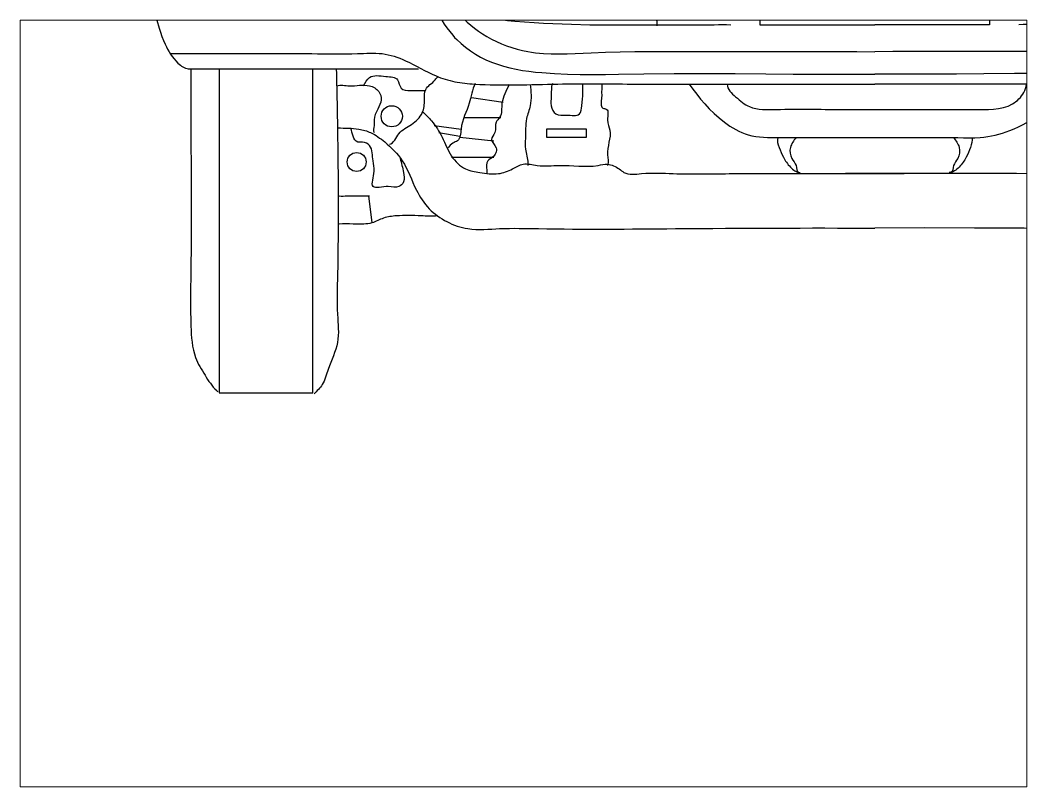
# Paper-space layout 'Layout2' of a CAD drawing. Extents: x 27 to 240, y 20 to 183.
# The model-space entities are those that its viewports show. They can reach past a viewport. Long polylines and large blocks are cut down to what shows.
import ezdxf

# ---------------------------------------------------------------- set-up
doc = ezdxf.new("R2010")
doc.units = 0
doc.layers.get('0').update_dxf_attribs({"linetype": 'CONTINUOUS'})

msp = doc.modelspace()

# ---------------------------------------------------------------- linework, layer by layer
at = {"color": 7}
for p, q in [((224.9313, 168.1053), (224.9313, 167.9438)), ((225.2416, 168.1053), (225.2416, 167.9438)), ((224.9313, 167.9438), (225.0865, 167.9438)), ((225.2416, 167.9438), (225.0865, 167.9438)), ((224.1587, 167.8841), (224.4699, 167.8841)), ((224.2005, 167.8831), (224.2005, 167.4463)), ((224.3273, 167.4463), (224.3273, 167.8831)), ((224.5417, 167.8454), (224.5845, 167.8391)), ((224.5322, 167.8185), (224.5813, 167.8185)), ((224.491, 167.8075), (224.5274, 167.8027)), ((224.4973, 167.798), (224.5258, 167.7932)), ((224.5258, 167.7916), (224.5718, 167.7869)), ((224.5147, 167.7647), (224.5718, 167.7647)), ((224.4022, 167.7123), (224.4069, 167.6759)), ((224.2005, 167.4463), (224.3273, 167.4463))]:
    msp.add_line(p, q, dxfattribs=at)
msp.add_lwpolyline([(224.6429, 167.7916), (224.6968, 167.7916), (224.6968, 167.8026), (224.6429, 167.8026)], close=True, dxfattribs=at)
for centre, radius in [((224.4338, 167.82), 0.0143), ((224.3864, 167.7582), 0.0128)]:
    msp.add_circle(centre, radius, dxfattribs=at)
for points, start_tangent, end_tangent in [([(224.1165, 168.1215), (224.1007, 168.1025), (224.0991, 168.0724), (224.1023, 168.0234), (224.1134, 167.9616), (224.1276, 167.9173), (224.145, 167.892), (224.1593, 167.8841)], (-0.943099, -0.332511), (0.995775, -0.091822)), ([(224.5114, 168.0799), (224.5051, 168.0625), (224.5099, 168.0388), (224.521, 168.015), (224.5431, 167.9786), (224.5621, 167.9581), (224.6002, 167.9486), (224.7016, 167.9438), (224.803, 167.9438), (224.8695, 167.9438), (224.8917, 167.9438)], (-0.460384, -0.88772), (0.999956, -0.009336)), ([(225.6615, 168.0799), (225.6678, 168.0625), (225.663, 168.0388), (225.652, 168.015), (225.6298, 167.9786), (225.6108, 167.9581), (225.5727, 167.9486), (225.4713, 167.9438), (225.3699, 167.9438), (225.3034, 167.9438), (225.2812, 167.9438)], (0.460368, -0.887728), (-0.999957, -0.009318)), ([(224.7539, 168.0578), (224.7618, 168.0467), (224.7713, 168.0277), (224.784, 167.9929), (224.7887, 167.9692), (224.7919, 167.9454), (224.7919, 167.9422)], (0.697453, -0.716631), (0.020017, -0.9998)), ([(224.1625, 167.8831), (224.1625, 167.7945), (224.1625, 167.6251), (224.1625, 167.5365), (224.1688, 167.4938), (224.1815, 167.47), (224.1973, 167.4494), (224.1989, 167.4479)], (0, -1), (0.674138, -0.738605)), ([(224.3589, 167.8831), (224.3605, 167.804), (224.3605, 167.6061), (224.3605, 167.5523), (224.3605, 167.5143), (224.3479, 167.4779), (224.3399, 167.4574), (224.3288, 167.4447)], (0.025659, -0.999671), (-0.69497, -0.719039)), ([(224.3958, 167.8612), (224.4037, 167.8723), (224.4259, 167.8739), (224.4417, 167.8691), (224.4465, 167.858), (224.4591, 167.8549), (224.4702, 167.8549), (224.4782, 167.8549)], (0.476668, 0.879084), (0.999904, -0.013873)), ([(224.4306, 167.7821), (224.4433, 167.7963), (224.4607, 167.809), (224.475, 167.8248), (224.4782, 167.8422), (224.4797, 167.8564), (224.4924, 167.8691), (224.4972, 167.8739)], (0.974711, 0.223471), (0.93645, 0.350802)), ([(224.3593, 167.8612), (224.3768, 167.8612), (224.4037, 167.8612), (224.4164, 167.8533), (224.4195, 167.8422), (224.4148, 167.8295), (224.41, 167.8153), (224.41, 167.8074), (224.41, 167.7979)], (0.962725, 0.270484), (0.51147, -0.859301)), ([(224.5464, 167.8644), (224.5385, 167.8375), (224.5274, 167.8027), (224.5227, 167.7869), (224.5163, 167.7837), (224.51, 167.7774)], (-0.406493, -0.913654), (-0.625093, -0.78055)), ([(224.5922, 167.8628), (224.5827, 167.8375), (224.5796, 167.8185), (224.5748, 167.8121), (224.5732, 167.7979), (224.5685, 167.7884), (224.5748, 167.7773), (224.5701, 167.7646), (224.5637, 167.7599), (224.5621, 167.7472), (224.5621, 167.7425)], (-0.371725, -0.928343), (-0.110546, -0.993871)), ([(224.6208, 167.8628), (224.6208, 167.8343), (224.616, 167.8169), (224.6144, 167.79), (224.6144, 167.7757), (224.6176, 167.7567), (224.6176, 167.7536)], (0.143803, -0.989606), (0.193981, -0.981005)), ([(224.6509, 167.8644), (224.6493, 167.8469), (224.6493, 167.8343), (224.6556, 167.8232), (224.6699, 167.8216), (224.6873, 167.8232), (224.6905, 167.8343), (224.6921, 167.8517), (224.6921, 167.8644)], (-0.351445, -0.936209), (0.076776, 0.997048)), ([(224.7174, 167.8644), (224.7174, 167.8533), (224.7174, 167.8454), (224.719, 167.8311), (224.7237, 167.8295), (224.7253, 167.8153), (224.7285, 167.801), (224.7253, 167.7678), (224.7253, 167.7536)], (0.279079, -0.960268), (-0.41786, -0.908511)), ([(224.8357, 167.8633), (224.8566, 167.8368), (224.8832, 167.8121), (224.9154, 167.795), (224.9572, 167.7912), (225.0085, 167.7912), (225.0693, 167.7912), (225.1301, 167.7912), (225.1985, 167.7912), (225.2289, 167.7912), (225.2687, 167.8007), (225.3105, 167.8273), (225.3257, 167.852), (225.3333, 167.8633)], (0.594254, -0.804278), (0.62148, 0.78343)), ([(224.887, 167.8633), (224.8984, 167.8463), (224.9173, 167.833), (224.9534, 167.8292), (225.0408, 167.8292), (225.1225, 167.8292), (225.1833, 167.8292), (225.2194, 167.8292), (225.2725, 167.8368), (225.2877, 167.852), (225.2915, 167.8633)], (0, -1), (0.186522, 0.982451)), ([(224.475, 167.8264), (224.4877, 167.8137), (224.5019, 167.7916), (224.5146, 167.7662), (224.5336, 167.7488), (224.5526, 167.7441), (224.578, 167.7425), (224.597, 167.7488), (224.6112, 167.7552), (224.6303, 167.7536), (224.6604, 167.7536), (224.7126, 167.7536), (224.7253, 167.7552), (224.7412, 167.7488), (224.7475, 167.7441), (224.7713, 167.7425), (224.814, 167.7425), (224.8949, 167.7425), (225.0264, 167.7425), (225.1262, 167.7425)], (0.765693, -0.643206), (1, 0)), ([(225.6979, 167.8264), (225.6852, 167.8137), (225.671, 167.7915), (225.6583, 167.7662), (225.6393, 167.7488), (225.6203, 167.7441), (225.5949, 167.7425), (225.5759, 167.7488), (225.5617, 167.7551), (225.5426, 167.7536), (225.5125, 167.7536), (225.4603, 167.7536), (225.4476, 167.7551), (225.4317, 167.7488), (225.4254, 167.7441), (225.4016, 167.7425), (225.3589, 167.7425), (225.278, 167.7425), (225.1465, 167.7425), (225.0467, 167.7425)], (-0.765704, -0.643193), (-1, 0.000018)), ([(224.445, 167.763), (224.4497, 167.744), (224.4497, 167.7313), (224.4434, 167.725), (224.4291, 167.725), (224.4085, 167.725), (224.4101, 167.7456), (224.4085, 167.7598), (224.4038, 167.7804), (224.3943, 167.7851), (224.3879, 167.7851), (224.3816, 167.7931), (224.3784, 167.8041)], (0.296682, -0.954976), (-0.363872, 0.931449)), ([(224.9553, 167.7912), (224.9572, 167.778), (224.9629, 167.7647), (224.9724, 167.7514), (224.9857, 167.7438)], (-0.321597, -0.946876), (0.999364, -0.035654)), ([(224.98, 167.7912), (224.9724, 167.778), (224.9743, 167.7628), (224.98, 167.7533), (224.9838, 167.7438)], (-0.61434, -0.789041), (0.908842, -0.41714)), ([(225.2175, 167.7912), (225.2156, 167.778), (225.2099, 167.7647), (225.2004, 167.7514), (225.1871, 167.7438)], (0.321597, -0.946876), (-0.999364, -0.035654)), ([(225.1928, 167.7912), (225.2004, 167.778), (225.1985, 167.7628), (225.1928, 167.7533), (225.189, 167.7438)], (0.61434, -0.789041), (-0.908842, -0.41714)), ([(224.3626, 167.7123), (224.3737, 167.7123), (224.399, 167.7123), (224.4038, 167.7123)], (0.999464, -0.032735), (0.999757, 0.02203)), ([(224.4957, 167.6854), (224.4735, 167.6854), (224.4402, 167.6854), (224.4228, 167.6823), (224.4069, 167.6759), (224.3959, 167.6744), (224.3816, 167.6744), (224.3626, 167.6744)], (-0.993812, -0.11108), (-0.998327, -0.057813))]:
    msp.add_spline(points, degree=3, dxfattribs=dict(at, start_tangent=start_tangent, end_tangent=end_tangent))
for points, knots in [([(224.4654, 168.061), (224.4677, 168.0485), (224.4681, 168.0172), (224.4881, 167.9731), (224.5154, 167.9235), (224.5688, 167.8877), (224.6594, 167.8741), (224.7833, 167.8787), (224.9333, 167.8774), (225.0374, 167.8766), (225.0865, 167.8768)], [0, 0, 0, 0, 0.0069605, 0.0167968, 0.0259813, 0.037565, 0.0502202, 0.0752845, 0.1052445, 0.1320242, 0.1320242, 0.1320242, 0.1320242]), ([(224.467, 168.061), (224.4739, 168.0439), (224.4939, 168.0115), (224.5176, 167.9606), (224.5628, 167.9241), (224.6255, 167.9009), (224.7273, 167.9086), (224.8508, 167.9071), (224.9788, 167.9076), (225.0543, 167.9073), (225.0865, 167.9073)], [0, 0, 0, 0, 0.0100414, 0.0207541, 0.0301556, 0.04091, 0.0564688, 0.0849898, 0.1086121, 0.1261734, 0.1261734, 0.1261734, 0.1261734]), ([(225.7059, 168.061), (225.699, 168.0439), (225.679, 168.0115), (225.6553, 167.9606), (225.6101, 167.9241), (225.5474, 167.9009), (225.4456, 167.9086), (225.3221, 167.9071), (225.1941, 167.9076), (225.1186, 167.9073), (225.0865, 167.9073)], [0, 0, 0, 0, 0.0100414, 0.0207541, 0.0301556, 0.04091, 0.0564688, 0.0849898, 0.1086121, 0.1261734, 0.1261734, 0.1261734, 0.1261734]), ([(225.7075, 168.061), (225.7052, 168.0484), (225.7048, 168.0172), (225.6848, 167.9731), (225.6575, 167.9235), (225.6041, 167.8876), (225.5135, 167.8741), (225.3896, 167.8787), (225.2396, 167.8774), (225.1355, 167.8766), (225.0865, 167.8768)], [0, 0, 0, 0, 0.0069605, 0.0167968, 0.0259813, 0.037565, 0.0502202, 0.0752845, 0.1052445, 0.1320242, 0.1320242, 0.1320242, 0.1320242]), ([(224.1355, 167.9047), (224.1556, 167.9047), (224.219, 167.9045), (224.303, 167.9056), (224.3778, 167.9035), (224.4209, 167.9069), (224.4572, 167.8947), (224.487, 167.8758), (224.519, 167.8657), (224.5743, 167.8607), (224.6542, 167.8645), (224.7846, 167.8631), (224.9108, 167.8636), (225.0203, 167.8635), (225.07, 167.8635), (225.0865, 167.8635)], [0, 0, 0, 0, 0.0109469, 0.0345692, 0.0458042, 0.0518538, 0.0578685, 0.0662408, 0.0710694, 0.0760004, 0.0964538, 0.1146026, 0.1471553, 0.1653041, 0.1742847, 0.1742847, 0.1742847, 0.1742847]), ([(226.0374, 167.9047), (226.0173, 167.9047), (225.9539, 167.9045), (225.8699, 167.9056), (225.7951, 167.9035), (225.752, 167.9069), (225.7157, 167.8947), (225.6859, 167.8758), (225.6539, 167.8657), (225.5986, 167.8607), (225.5187, 167.8645), (225.3883, 167.8631), (225.2621, 167.8636), (225.1527, 167.8635), (225.1029, 167.8635), (225.0865, 167.8635)], [0, 0, 0, 0, 0.0109469, 0.0345692, 0.0458042, 0.0518538, 0.0578685, 0.0662408, 0.0710694, 0.0760004, 0.0964538, 0.1146026, 0.1471553, 0.1653041, 0.1742847, 0.1742847, 0.1742847, 0.1742847]), ([(224.3609, 167.8042), (224.3704, 167.8041), (224.3856, 167.8043), (224.4077, 167.7981), (224.4277, 167.7832), (224.4525, 167.7591), (224.4636, 167.7235), (224.4828, 167.694), (224.5078, 167.6762), (224.5407, 167.6649), (224.5829, 167.6693), (224.6761, 167.6668), (224.8452, 167.6685), (224.9967, 167.6693), (225.0864, 167.6688)], [0, 0, 0, 0, 0.0051934, 0.0082007, 0.0123541, 0.0186686, 0.0266504, 0.0322399, 0.0375964, 0.0430617, 0.0508398, 0.0603463, 0.0940513, 0.1430013, 0.1430013, 0.1430013, 0.1430013]), ([(225.812, 167.8042), (225.8025, 167.8041), (225.7873, 167.8043), (225.7652, 167.798), (225.7452, 167.7832), (225.7204, 167.759), (225.7093, 167.7235), (225.6901, 167.694), (225.6651, 167.6762), (225.6322, 167.6649), (225.59, 167.6693), (225.4968, 167.6667), (225.3277, 167.6685), (225.1762, 167.6693), (225.0864, 167.6688)], [0, 0, 0, 0, 0.0051934, 0.0082007, 0.0123541, 0.0186686, 0.0266504, 0.0322399, 0.0375964, 0.0430617, 0.0508398, 0.0603463, 0.0940513, 0.1430013, 0.1430013, 0.1430013, 0.1430013])]:
    msp.add_open_spline(points, degree=3, knots=knots, dxfattribs=at)

psp = doc.layouts.new('Layout2')

# ---------------------------------------------------------------- viewports
at = {"layer": '0', "color": 1}
psp.add_viewport(center=(133.35, 101.6), size=(213.36, 162.56), view_center_point=(224.6118, 167.4318), view_height=1.036293, dxfattribs=at)

doc.saveas('drawing.dxf')
